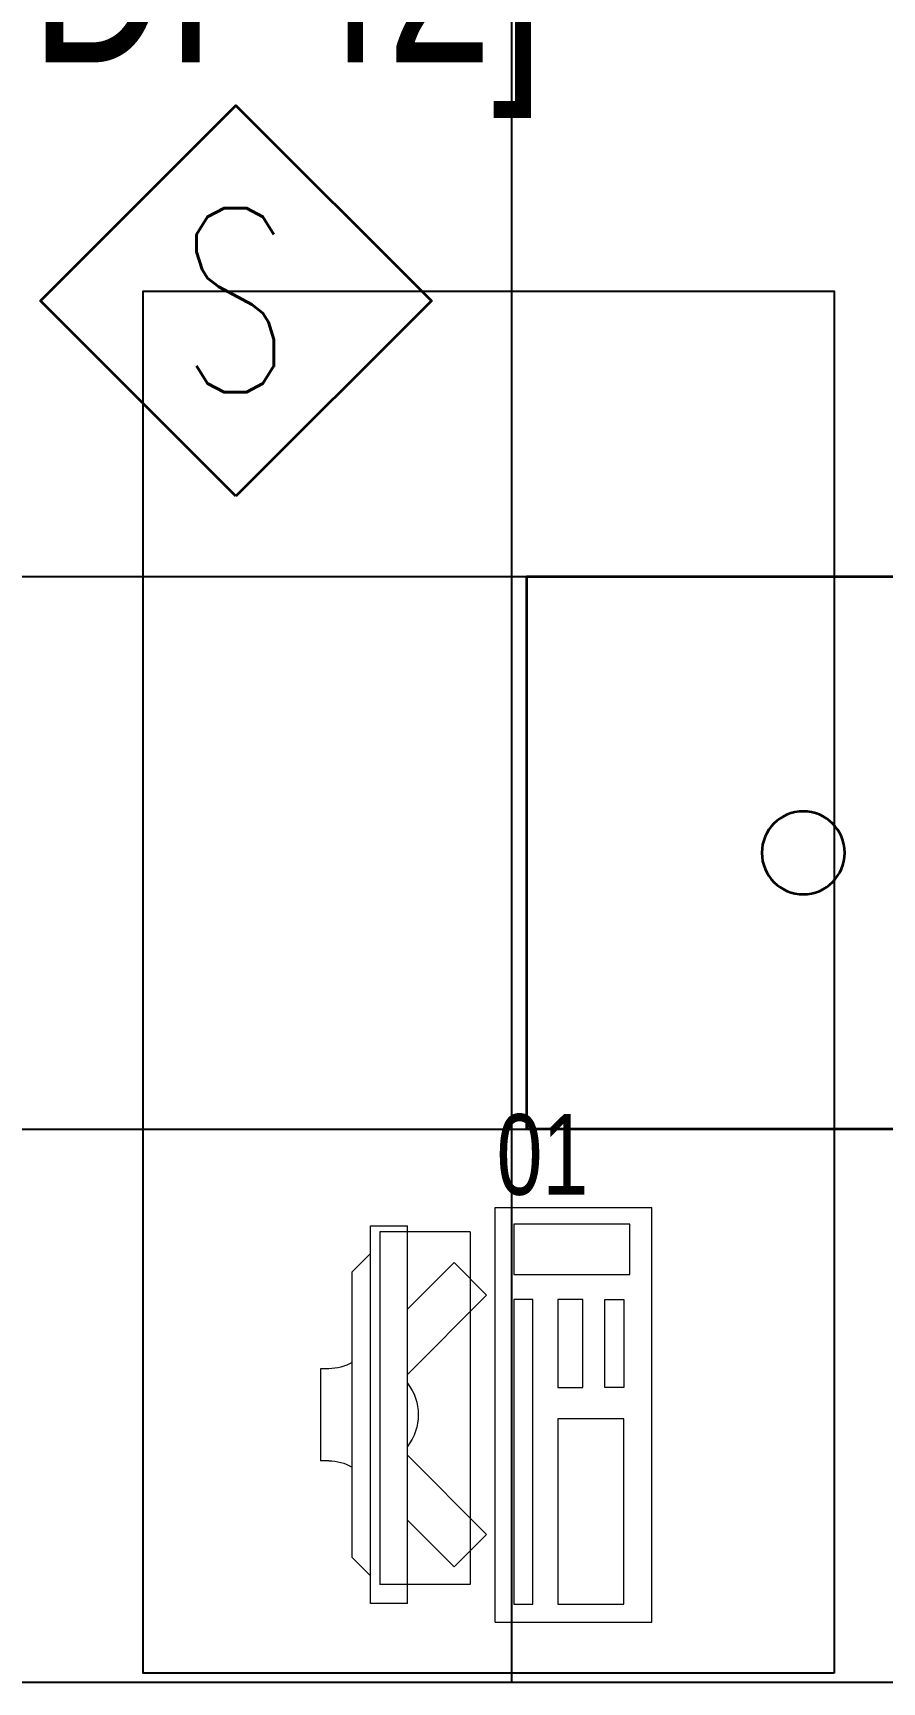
# Model space of a CAD drawing. Extents: x -12260 to 57327, y -29287 to 19916.
# Drawn here: x 47356 to 48278, y 5535 to 7325 of the extents above; entities that cross this region are included whole.
import ezdxf
from ezdxf.enums import TextEntityAlignment as Align

# ---------------------------------------------------------------- set-up
doc = ezdxf.new("R2010")
doc.units = 0
doc.header["$LTSCALE"] = 0.25
doc.linetypes.add('DASHDOT', pattern=[25.4, 12.7, -6.35, 0, -6.35])
for name, color, linetype, lineweight in [('01-First Floor$0$72_EGR_BASE_TEXT', 252, 'Continuous', 5), ('01-First Floor$0$72_EGR_EQP_TAG', 142, 'Continuous', 5), ('01-First Floor$0$LOADING', 253, 'Continuous', 5), ('01-First Floor$0$Walls', 251, 'Continuous', 5), ('E-LITE-CIRC-NUMB', 6, 'Continuous', 25), ('E-LITE-CLNG', 150, 'Continuous', 35), ('E-LITE-CLNG-CNDT', 6, 'DASHDOT', 35), ('E-LITE-CTRL', 6, 'Continuous', 25), ('E-LITE-IDEN', 6, 'Continuous', 25), ('F-ALRM-CLNG @ 100', 33, 'Continuous', 35)]:
    doc.layers.add(name, color=color, linetype=linetype, lineweight=lineweight)
doc.layers.add('01-First Floor$0$FALSE CEILING', color=251, linetype='Continuous')
doc.styles.add('01-First Floor$0$X3G_ENTITY_257CFD', font='swisscl.ttf', dxfattribs={"height": 200})
doc.styles.add('01-First Floor$0$X3G_ENTITY_9F38', font='swisscl.ttf', dxfattribs={"height": 0.2})
doc.styles.add('DC_SIMPLEX', font='SIMPLEX.shx', dxfattribs={"width": 0.7})

# ---------------------------------------------------------------- blocks, each defined once
blk = doc.blocks.new('01-First Floor$0$ITCWLS1-P')
at = {"layer": '01-First Floor$0$LOADING'}
for p, q in [((-0.17, 0.45), (-0.17, 0)), ((-0.17, 0.45), (0, 0.45)), ((0, 0.45), (0, 0)), ((-0.2651, 0.43, 0), (-0.3051, 0.43, 0)), ((-0.3051, 0.43, 0), (-0.3051, 0.02, 0)), ((-0.2651, 0.43, 0), (-0.2651, 0.02, 0)), ((-0.1496, 0.4305), (-0.1291, 0.4305)), ((-0.1291, 0.4305), (-0.1291, 0.4089)), ((-0.3251, 0.38, 0), (-0.3051, 0.4, 0)), ((-0.197, 0.4094), (-0.295, 0.4094)), ((-0.295, 0.0264), (-0.295, 0.4094)), ((-0.197, 0.0264), (-0.197, 0.4094)), ((-0.3251, 0.38, 0), (-0.3251, 0.07, 0)), ((-0.3503, 0.275), (-0.3596, 0.275)), ((-0.3596, 0.175), (-0.3596, 0.275)), ((-0.3503, 0.175), (-0.3596, 0.175)), ((-0.3251, 0.07, 0), (-0.3051, 0.05, 0)), ((-0.3051, 0.02, 0), (-0.2651, 0.02, 0)), ((-0.197, 0.0264), (-0.295, 0.0264)), ((-0.17, 0), (0, 0))]:
    blk.add_line(p, q, dxfattribs=at)
at = {"layer": '01-First Floor$0$LOADING', "extrusion": (2.48281e-10, 3.18408e-10, -1)}
for p, q in [((-0.2651, 0.3395), (-0.2144, 0.3902)), ((-0.1791, 0.3548), (-0.2144, 0.3902)), ((-0.2651, 0.2688), (-0.1791, 0.3548))]:
    blk.add_line(p, q, dxfattribs=at)
at = {"layer": '01-First Floor$0$LOADING', "extrusion": (2.48281e-10, -3.18408e-10, -1)}
for p, q in [((-0.2651, 0.1812), (-0.1791, 0.0952)), ((-0.2651, 0.1105), (-0.2144, 0.0598)), ((-0.1791, 0.0952), (-0.2144, 0.0598))]:
    blk.add_line(p, q, dxfattribs=at)
at = {"layer": '01-First Floor$0$LOADING'}
for points in [[(-0.1291, 0.4089), (-0.1291, 0.1), (-0.1496, 0.1), (-0.1496, 0.4305)], [(-0.1496, 0.1), (-0.1496, 0.1), (-0.1496, 0.1), (-0.1496, 0.1), (-0.1496, 0.1), (-0.1496, 0.1), (-0.1496, 0.1), (-0.1496, 0.1), (-0.1496, 0.1)], [(-0.1496, 0.1), (-0.1496, 0.1), (-0.1496, 0.1), (-0.1496, 0.1), (-0.1496, 0.1), (-0.1496, 0.1), (-0.1496, 0.1), (-0.1496, 0.1), (-0.1496, 0.1), (-0.1496, 0.1), (-0.1496, 0.1), (-0.1496, 0.1), (-0.1496, 0.1), (-0.1496, 0.1), (-0.1496, 0.1), (-0.1496, 0.1), (-0.1496, 0.1), (-0.1496, 0.1)], [(-0.1496, 0.1), (-0.1496, 0.1), (-0.1496, 0.1), (-0.1496, 0.1), (-0.1496, 0.1), (-0.1496, 0.1), (-0.1496, 0.1), (-0.1496, 0.1), (-0.1496, 0.1), (-0.1496, 0.1)], [(-0.1496, 0.1), (-0.1496, 0.1), (-0.1496, 0.1), (-0.1496, 0.1), (-0.1496, 0.1), (-0.1496, 0.1), (-0.1496, 0.1)], [(-0.1496, 0.1), (-0.1496, 0.1), (-0.1496, 0.1), (-0.1496, 0.1), (-0.1496, 0.1), (-0.1496, 0.1), (-0.1496, 0.1), (-0.1496, 0.1), (-0.1496, 0.1), (-0.1496, 0.1)], [(-0.1496, 0.1), (-0.1496, 0.1), (-0.1496, 0.1), (-0.1496, 0.1), (-0.1496, 0.1), (-0.1496, 0.1), (-0.1496, 0.1), (-0.1496, 0.1), (-0.1496, 0.1), (-0.1496, 0.1), (-0.1496, 0.1), (-0.1496, 0.1), (-0.1496, 0.1), (-0.1496, 0.1), (-0.1496, 0.1)], [(-0.1496, 0.1), (-0.1496, 0.1), (-0.1496, 0.1), (-0.1496, 0.1), (-0.1496, 0.1), (-0.1496, 0.1), (-0.1496, 0.1), (-0.1496, 0.1), (-0.1496, 0.1), (-0.1496, 0.1)], [(-0.1496, 0.1), (-0.1496, 0.1), (-0.1496, 0.1), (-0.1496, 0.1), (-0.1496, 0.1), (-0.1496, 0.1), (-0.1496, 0.1), (-0.1496, 0.1), (-0.1496, 0.1), (-0.1496, 0.1)], [(-0.1496, 0.1), (-0.1496, 0.1), (-0.1496, 0.1), (-0.1496, 0.1), (-0.1496, 0.1), (-0.1496, 0.1), (-0.1496, 0.1), (-0.1496, 0.1), (-0.1496, 0.1), (-0.1496, 0.1), (-0.1496, 0.1), (-0.1496, 0.1), (-0.1496, 0.1), (-0.1496, 0.1), (-0.1496, 0.1), (-0.1496, 0.1), (-0.1496, 0.1), (-0.1496, 0.1), (-0.1496, 0.1), (-0.1496, 0.1), (-0.1496, 0.1), (-0.1496, 0.1), (-0.1496, 0.1), (-0.1496, 0.1), (-0.1496, 0.1), (-0.1496, 0.1), (-0.1496, 0.1), (-0.1496, 0.1), (-0.1496, 0.1), (-0.1496, 0.1), (-0.1496, 0.1), (-0.1496, 0.1), (-0.1496, 0.1), (-0.1496, 0.1), (-0.1496, 0.1), (-0.1496, 0.1), (-0.1496, 0.1), (-0.1496, 0.1), (-0.1496, 0.1), (-0.1496, 0.1), (-0.1496, 0.1), (-0.1496, 0.1), (-0.1496, 0.1), (-0.1496, 0.1), (-0.1496, 0.1), (-0.1496, 0.1), (-0.1496, 0.1), (-0.1496, 0.1), (-0.1496, 0.1), (-0.1496, 0.1), (-0.1496, 0.1), (-0.1496, 0.1), (-0.1496, 0.1), (-0.1496, 0.1)], [(-0.1496, 0.1), (-0.1496, 0.1), (-0.1496, 0.1), (-0.1496, 0.1), (-0.1496, 0.1), (-0.1496, 0.1), (-0.1496, 0.1), (-0.1496, 0.1), (-0.1496, 0.1), (-0.1496, 0.1), (-0.1496, 0.1), (-0.1496, 0.1), (-0.1496, 0.1), (-0.1496, 0.1), (-0.1496, 0.1), (-0.1496, 0.1), (-0.1496, 0.1), (-0.1496, 0.1), (-0.1496, 0.1), (-0.1496, 0.1), (-0.1496, 0.1), (-0.1496, 0.1), (-0.1496, 0.1), (-0.1496, 0.1), (-0.1496, 0.1), (-0.1496, 0.1), (-0.1496, 0.1), (-0.1496, 0.1), (-0.1496, 0.1), (-0.1496, 0.1), (-0.1496, 0.1), (-0.1496, 0.1), (-0.1496, 0.1), (-0.1496, 0.1), (-0.1496, 0.1), (-0.1496, 0.1), (-0.1496, 0.1), (-0.1496, 0.1), (-0.1496, 0.1), (-0.1496, 0.1), (-0.1496, 0.1), (-0.1496, 0.1), (-0.1496, 0.1), (-0.1496, 0.1), (-0.1496, 0.1), (-0.1496, 0.1), (-0.1496, 0.1), (-0.1496, 0.1), (-0.1496, 0.1), (-0.1496, 0.1), (-0.1496, 0.1), (-0.1496, 0.1), (-0.1496, 0.1), (-0.1496, 0.1), (-0.1496, 0.1), (-0.1496, 0.1), (-0.1496, 0.1), (-0.1496, 0.1), (-0.1496, 0.1), (-0.1496, 0.1), (-0.1496, 0.1), (-0.1496, 0.1), (-0.1496, 0.1), (-0.1496, 0.1), (-0.1496, 0.1), (-0.1496, 0.1), (-0.1496, 0.1), (-0.1496, 0.1), (-0.1496, 0.1), (-0.1496, 0.1), (-0.1496, 0.1), (-0.1496, 0.1), (-0.1496, 0.1), (-0.1496, 0.1), (-0.1496, 0.1), (-0.1496, 0.1), (-0.1496, 0.1), (-0.1496, 0.1), (-0.1496, 0.1), (-0.1496, 0.1), (-0.1496, 0.1), (-0.1496, 0.1), (-0.1496, 0.1), (-0.1496, 0.1), (-0.1496, 0.1), (-0.1496, 0.1), (-0.1496, 0.1), (-0.1496, 0.1), (-0.1496, 0.1)], [(-0.1496, 0.1), (-0.1496, 0.1), (-0.1496, 0.1), (-0.1496, 0.1), (-0.1496, 0.1), (-0.1496, 0.1), (-0.1496, 0.1), (-0.1496, 0.1), (-0.1496, 0.1), (-0.1496, 0.1), (-0.1496, 0.1), (-0.1496, 0.1)], [(-0.1496, 0.1), (-0.1496, 0.1), (-0.1496, 0.1), (-0.1496, 0.1), (-0.1496, 0.1), (-0.1496, 0.1), (-0.1496, 0.1)], [(-0.1496, 0.1), (-0.1496, 0.1), (-0.1496, 0.1), (-0.1496, 0.1), (-0.1496, 0.1), (-0.1496, 0.1), (-0.1496, 0.1), (-0.1496, 0.1), (-0.1496, 0.1), (-0.1496, 0.1), (-0.1496, 0.1), (-0.1496, 0.1), (-0.1496, 0.1), (-0.1496, 0.1), (-0.1496, 0.1), (-0.1496, 0.1), (-0.1496, 0.1)], [(-0.1496, 0.1), (-0.1496, 0.1), (-0.1496, 0.1), (-0.1496, 0.1), (-0.1496, 0.1), (-0.1496, 0.1), (-0.1496, 0.1), (-0.1496, 0.1), (-0.1496, 0.1), (-0.1496, 0.1), (-0.1496, 0.1), (-0.1496, 0.1), (-0.1496, 0.1), (-0.1496, 0.1), (-0.1496, 0.1), (-0.1496, 0.1), (-0.1496, 0.1), (-0.1496, 0.1), (-0.1496, 0.1), (-0.1496, 0.1), (-0.1496, 0.1), (-0.1496, 0.1), (-0.1496, 0.1), (-0.1496, 0.1), (-0.1496, 0.1), (-0.1496, 0.1), (-0.1496, 0.1), (-0.1496, 0.1), (-0.1496, 0.1), (-0.1496, 0.1), (-0.1496, 0.1), (-0.1496, 0.1), (-0.1496, 0.1), (-0.1496, 0.1), (-0.1496, 0.1), (-0.1496, 0.1), (-0.1496, 0.1), (-0.1496, 0.1), (-0.1496, 0.1), (-0.1496, 0.1), (-0.1496, 0.1), (-0.1496, 0.1), (-0.1496, 0.1), (-0.1496, 0.1), (-0.1496, 0.1), (-0.1496, 0.1), (-0.1496, 0.1), (-0.1496, 0.1), (-0.1496, 0.1), (-0.1496, 0.1), (-0.1496, 0.1), (-0.1496, 0.1), (-0.1496, 0.1), (-0.1496, 0.1), (-0.1496, 0.1), (-0.1496, 0.1), (-0.1496, 0.1), (-0.1496, 0.1), (-0.1496, 0.1), (-0.1496, 0.1), (-0.1496, 0.1), (-0.1496, 0.1), (-0.1496, 0.1), (-0.1496, 0.1), (-0.1496, 0.1), (-0.1496, 0.1), (-0.1496, 0.1), (-0.1496, 0.1), (-0.1496, 0.1), (-0.1496, 0.1), (-0.1496, 0.1), (-0.1496, 0.1), (-0.1496, 0.1), (-0.1496, 0.1), (-0.1496, 0.1), (-0.1496, 0.1), (-0.1496, 0.1), (-0.1496, 0.1), (-0.1496, 0.1), (-0.1496, 0.1), (-0.1496, 0.1), (-0.1496, 0.1), (-0.1496, 0.1), (-0.1496, 0.1), (-0.1496, 0.1), (-0.1496, 0.1), (-0.1496, 0.1), (-0.1496, 0.1), (-0.1496, 0.1), (-0.1496, 0.1), (-0.1496, 0.1), (-0.1496, 0.1), (-0.1496, 0.1), (-0.1496, 0.1), (-0.1496, 0.1), (-0.1496, 0.1), (-0.1496, 0.1), (-0.1496, 0.1), (-0.1496, 0.1), (-0.1496, 0.1), (-0.1496, 0.1), (-0.1496, 0.1), (-0.1496, 0.1), (-0.1496, 0.1), (-0.1496, 0.1), (-0.1496, 0.1), (-0.1496, 0.1), (-0.1496, 0.1), (-0.1496, 0.1), (-0.1496, 0.1), (-0.1496, 0.1)], [(-0.1496, 0.1), (-0.1496, 0.1), (-0.1496, 0.1), (-0.1496, 0.1), (-0.1496, 0.1), (-0.1496, 0.1), (-0.1496, 0.1), (-0.1496, 0.1)]]:
    blk.add_lwpolyline(points, dxfattribs=at)
for points in [[(-0.1019, 0.4305), (-0.0304, 0.4305), (-0.0304, 0.2294), (-0.1019, 0.2294)], [(-0.1019, 0.1954), (-0.0747, 0.1954), (-0.0747, 0.1), (-0.1019, 0.1)], [(-0.0304, 0.1954), (-0.0508, 0.1954), (-0.0508, 0.1), (-0.0304, 0.1)], [(-0.1496, 0.1), (-0.1496, 0.1), (-0.1496, 0.1), (-0.1496, 0.1), (-0.1496, 0.1), (-0.1496, 0.1), (-0.1496, 0.1), (-0.1496, 0.1), (-0.1496, 0.1), (-0.1496, 0.1), (-0.1496, 0.1), (-0.1496, 0.1), (-0.1496, 0.1), (-0.1496, 0.1), (-0.1496, 0.1), (-0.1496, 0.1), (-0.1496, 0.1), (-0.1496, 0.1), (-0.1496, 0.1), (-0.1496, 0.1), (-0.1496, 0.1), (-0.1496, 0.1), (-0.1496, 0.1), (-0.1496, 0.1), (-0.1496, 0.1), (-0.1496, 0.1), (-0.1496, 0.1), (-0.1496, 0.1), (-0.1496, 0.1), (-0.1496, 0.1), (-0.1496, 0.1), (-0.1496, 0.1), (-0.1496, 0.1), (-0.1496, 0.1), (-0.1496, 0.1), (-0.1496, 0.1), (-0.1496, 0.1), (-0.1496, 0.1), (-0.1496, 0.1), (-0.1496, 0.1), (-0.1496, 0.1), (-0.1496, 0.1), (-0.1496, 0.1), (-0.1496, 0.1), (-0.1496, 0.1), (-0.1496, 0.1), (-0.1496, 0.1), (-0.1496, 0.1), (-0.1496, 0.1), (-0.1496, 0.1), (-0.1496, 0.1), (-0.1496, 0.1), (-0.1496, 0.1), (-0.1496, 0.1), (-0.1496, 0.1), (-0.1496, 0.1), (-0.1496, 0.1), (-0.1496, 0.1), (-0.1496, 0.1), (-0.1496, 0.1), (-0.1496, 0.1), (-0.1496, 0.1), (-0.1496, 0.1), (-0.1496, 0.1), (-0.1496, 0.1), (-0.1496, 0.1), (-0.1496, 0.1), (-0.1496, 0.1), (-0.1496, 0.1), (-0.1496, 0.1), (-0.1496, 0.1), (-0.1496, 0.1), (-0.1496, 0.1), (-0.1496, 0.1), (-0.1496, 0.1), (-0.1496, 0.1), (-0.1496, 0.1), (-0.1496, 0.1), (-0.1496, 0.1), (-0.1496, 0.1), (-0.1496, 0.1), (-0.1496, 0.1), (-0.1496, 0.1), (-0.1496, 0.1), (-0.1496, 0.1), (-0.1496, 0.1), (-0.1496, 0.1), (-0.1496, 0.1), (-0.1496, 0.1), (-0.1496, 0.1), (-0.1496, 0.1), (-0.1496, 0.1), (-0.1496, 0.1), (-0.1496, 0.1), (-0.1496, 0.1), (-0.1496, 0.1), (-0.1496, 0.1), (-0.1496, 0.1), (-0.1496, 0.1), (-0.1496, 0.1), (-0.1496, 0.1), (-0.1496, 0.1), (-0.1496, 0.1), (-0.1496, 0.1), (-0.1496, 0.1), (-0.1496, 0.1), (-0.1496, 0.1), (-0.1496, 0.1), (-0.1496, 0.1), (-0.1496, 0.1), (-0.1496, 0.1), (-0.1496, 0.1), (-0.1496, 0.1), (-0.1496, 0.1), (-0.1496, 0.1), (-0.1496, 0.1), (-0.1496, 0.1), (-0.1496, 0.1), (-0.1496, 0.1), (-0.1496, 0.1), (-0.1496, 0.1), (-0.1496, 0.1), (-0.1496, 0.1), (-0.1496, 0.1), (-0.1496, 0.1), (-0.1496, 0.1), (-0.1496, 0.1), (-0.1496, 0.1), (-0.1496, 0.1), (-0.1496, 0.1), (-0.1496, 0.1), (-0.1496, 0.1), (-0.1496, 0.1), (-0.1496, 0.1), (-0.1496, 0.1), (-0.1496, 0.1), (-0.1496, 0.1), (-0.1496, 0.1), (-0.1496, 0.1), (-0.1496, 0.1), (-0.1496, 0.1), (-0.1496, 0.1), (-0.1496, 0.1), (-0.1496, 0.1), (-0.1496, 0.1), (-0.1496, 0.1), (-0.1496, 0.1), (-0.1496, 0.1), (-0.1496, 0.1), (-0.1496, 0.1), (-0.1496, 0.1), (-0.1496, 0.1), (-0.1496, 0.1), (-0.1496, 0.1), (-0.1496, 0.1), (-0.1496, 0.1), (-0.1496, 0.1), (-0.1496, 0.1), (-0.1496, 0.1), (-0.1496, 0.1), (-0.1496, 0.1), (-0.1496, 0.1), (-0.1496, 0.1), (-0.1496, 0.1), (-0.1496, 0.1), (-0.1496, 0.1), (-0.1496, 0.1), (-0.1496, 0.1), (-0.1496, 0.1), (-0.1496, 0.1), (-0.1496, 0.1), (-0.1496, 0.1), (-0.1496, 0.1), (-0.1496, 0.1), (-0.1496, 0.1), (-0.1496, 0.1), (-0.1496, 0.1), (-0.1496, 0.1), (-0.1496, 0.1), (-0.1496, 0.1), (-0.1496, 0.1), (-0.1496, 0.1), (-0.1496, 0.1), (-0.1496, 0.1), (-0.1496, 0.1), (-0.1496, 0.1), (-0.1496, 0.1), (-0.1496, 0.1), (-0.1496, 0.1), (-0.1496, 0.1), (-0.1496, 0.1), (-0.1496, 0.1), (-0.1496, 0.1), (-0.1496, 0.1), (-0.1496, 0.1), (-0.1496, 0.1), (-0.1496, 0.1), (-0.1496, 0.1), (-0.1496, 0.1), (-0.1496, 0.1), (-0.1496, 0.1), (-0.1496, 0.1), (-0.1496, 0.1), (-0.1496, 0.1), (-0.1496, 0.1), (-0.1496, 0.1), (-0.1496, 0.1), (-0.1496, 0.1), (-0.1496, 0.1), (-0.1496, 0.1), (-0.1496, 0.1), (-0.1496, 0.1), (-0.1496, 0.1), (-0.1496, 0.1), (-0.1496, 0.1), (-0.1496, 0.1), (-0.1496, 0.1), (-0.1496, 0.1), (-0.1496, 0.1), (-0.1496, 0.1), (-0.1496, 0.1), (-0.1496, 0.1), (-0.1496, 0.1), (-0.1496, 0.1), (-0.1496, 0.1), (-0.1496, 0.1), (-0.1496, 0.1), (-0.1496, 0.1), (-0.1496, 0.1), (-0.1496, 0.1), (-0.1496, 0.1), (-0.1496, 0.1), (-0.1496, 0.1), (-0.1496, 0.1), (-0.1496, 0.1), (-0.1496, 0.1), (-0.1496, 0.1), (-0.1496, 0.1), (-0.1496, 0.1), (-0.1496, 0.1), (-0.1496, 0.1), (-0.1496, 0.1), (-0.1496, 0.1), (-0.1496, 0.1), (-0.1496, 0.1), (-0.1496, 0.1), (-0.1496, 0.1), (-0.1496, 0.1), (-0.1496, 0.1), (-0.1496, 0.1), (-0.1496, 0.1), (-0.1496, 0.1), (-0.1496, 0.1), (-0.1496, 0.1), (-0.1496, 0.1), (-0.1496, 0.1), (-0.1496, 0.1), (-0.1496, 0.1), (-0.1496, 0.1), (-0.1496, 0.1), (-0.1496, 0.1), (-0.1496, 0.1), (-0.1496, 0.1), (-0.1496, 0.1), (-0.1496, 0.1), (-0.1496, 0.1), (-0.1496, 0.1), (-0.1496, 0.1), (-0.1496, 0.1), (-0.1496, 0.1), (-0.1496, 0.1), (-0.1496, 0.1), (-0.1496, 0.1), (-0.1496, 0.1), (-0.1496, 0.1), (-0.1496, 0.1), (-0.1496, 0.1)], [(-0.1496, 0.1), (-0.1496, 0.1), (-0.1496, 0.1), (-0.1496, 0.1), (-0.1496, 0.1), (-0.1496, 0.1), (-0.1496, 0.1), (-0.1496, 0.1), (-0.1496, 0.1), (-0.1496, 0.1), (-0.1496, 0.1), (-0.1496, 0.1), (-0.1496, 0.1), (-0.1496, 0.1), (-0.1496, 0.1), (-0.1496, 0.1), (-0.1496, 0.1), (-0.1496, 0.1), (-0.1496, 0.1), (-0.1496, 0.1), (-0.1496, 0.1), (-0.1496, 0.1), (-0.1496, 0.1), (-0.1496, 0.1), (-0.1496, 0.1), (-0.1496, 0.1), (-0.1496, 0.1), (-0.1496, 0.1), (-0.1496, 0.1), (-0.1496, 0.1), (-0.1496, 0.1), (-0.1496, 0.1), (-0.1496, 0.1), (-0.1496, 0.1), (-0.1496, 0.1), (-0.1496, 0.1), (-0.1496, 0.1), (-0.1496, 0.1), (-0.1496, 0.1), (-0.1496, 0.1), (-0.1496, 0.1), (-0.1496, 0.1), (-0.1496, 0.1), (-0.1496, 0.1), (-0.1496, 0.1), (-0.1496, 0.1), (-0.1496, 0.1), (-0.1496, 0.1), (-0.1496, 0.1), (-0.1496, 0.1), (-0.1496, 0.1), (-0.1496, 0.1), (-0.1496, 0.1), (-0.1496, 0.1), (-0.1496, 0.1), (-0.1496, 0.1), (-0.1496, 0.1), (-0.1496, 0.1), (-0.1496, 0.1), (-0.1496, 0.1), (-0.1496, 0.1), (-0.1496, 0.1), (-0.1496, 0.1), (-0.1496, 0.1), (-0.1496, 0.1), (-0.1496, 0.1), (-0.1496, 0.1), (-0.1496, 0.1), (-0.1496, 0.1), (-0.1496, 0.1), (-0.1496, 0.1), (-0.1496, 0.1), (-0.1496, 0.1), (-0.1496, 0.1), (-0.1496, 0.1), (-0.1496, 0.1), (-0.1496, 0.1), (-0.1496, 0.1), (-0.1496, 0.1), (-0.1496, 0.1), (-0.1496, 0.1), (-0.1496, 0.1), (-0.1496, 0.1), (-0.1496, 0.1), (-0.1496, 0.1), (-0.1496, 0.1), (-0.1496, 0.1), (-0.1496, 0.1), (-0.1496, 0.1), (-0.1496, 0.1), (-0.1496, 0.1), (-0.1496, 0.1), (-0.1496, 0.1), (-0.1496, 0.1), (-0.1496, 0.1), (-0.1496, 0.1), (-0.1496, 0.1), (-0.1496, 0.1), (-0.1496, 0.1), (-0.1496, 0.1), (-0.1496, 0.1), (-0.1496, 0.1), (-0.1496, 0.1), (-0.1496, 0.1), (-0.1496, 0.1), (-0.1496, 0.1), (-0.1496, 0.1), (-0.1496, 0.1), (-0.1496, 0.1), (-0.1496, 0.1), (-0.1496, 0.1), (-0.1496, 0.1), (-0.1496, 0.1), (-0.1496, 0.1), (-0.1496, 0.1), (-0.1496, 0.1), (-0.1496, 0.1), (-0.1496, 0.1), (-0.1496, 0.1), (-0.1496, 0.1), (-0.1496, 0.1), (-0.1496, 0.1), (-0.1496, 0.1), (-0.1496, 0.1), (-0.1496, 0.1), (-0.1496, 0.1), (-0.1496, 0.1), (-0.1496, 0.1), (-0.1496, 0.1), (-0.1496, 0.1), (-0.1496, 0.1), (-0.1496, 0.1), (-0.1496, 0.1), (-0.1496, 0.1), (-0.1496, 0.1), (-0.1496, 0.1), (-0.1496, 0.1), (-0.1496, 0.1), (-0.1496, 0.1), (-0.1496, 0.1), (-0.1496, 0.1), (-0.1496, 0.1), (-0.1496, 0.1), (-0.1496, 0.1), (-0.1496, 0.1), (-0.1496, 0.1), (-0.1496, 0.1), (-0.1496, 0.1), (-0.1496, 0.1), (-0.1496, 0.1), (-0.1496, 0.1), (-0.1496, 0.1), (-0.1496, 0.1), (-0.1496, 0.1), (-0.1496, 0.1), (-0.1496, 0.1), (-0.1496, 0.1), (-0.1496, 0.1), (-0.1496, 0.1), (-0.1496, 0.1), (-0.1496, 0.1), (-0.1496, 0.1), (-0.1496, 0.1), (-0.1496, 0.1), (-0.1496, 0.1), (-0.1496, 0.1), (-0.1496, 0.1), (-0.1496, 0.1), (-0.1496, 0.1), (-0.1496, 0.1), (-0.1496, 0.1), (-0.1496, 0.1), (-0.1496, 0.1), (-0.1496, 0.1), (-0.1496, 0.1), (-0.1496, 0.1), (-0.1496, 0.1), (-0.1496, 0.1), (-0.1496, 0.1), (-0.1496, 0.1), (-0.1496, 0.1), (-0.1496, 0.1), (-0.1496, 0.1), (-0.1496, 0.1), (-0.1496, 0.1), (-0.1496, 0.1), (-0.1496, 0.1), (-0.1496, 0.1), (-0.1496, 0.1), (-0.1496, 0.1), (-0.1496, 0.1), (-0.1496, 0.1), (-0.1496, 0.1), (-0.1496, 0.1), (-0.1496, 0.1), (-0.1496, 0.1), (-0.1496, 0.1), (-0.1496, 0.1), (-0.1496, 0.1), (-0.1496, 0.1), (-0.1496, 0.1), (-0.1496, 0.1), (-0.1496, 0.1), (-0.1496, 0.1), (-0.1496, 0.1), (-0.1496, 0.1), (-0.1496, 0.1), (-0.1496, 0.1), (-0.1496, 0.1), (-0.1496, 0.1), (-0.1496, 0.1), (-0.1496, 0.1), (-0.1496, 0.1), (-0.1496, 0.1)], [(-0.1496, 0.1), (-0.1496, 0.1), (-0.1496, 0.1), (-0.1496, 0.1), (-0.1496, 0.1), (-0.1496, 0.1), (-0.1496, 0.1), (-0.1496, 0.1), (-0.1496, 0.1), (-0.1496, 0.1), (-0.1496, 0.1), (-0.1496, 0.1), (-0.1496, 0.1), (-0.1496, 0.1), (-0.1496, 0.1), (-0.1496, 0.1), (-0.1496, 0.1), (-0.1496, 0.1), (-0.1496, 0.1), (-0.1496, 0.1), (-0.1496, 0.1), (-0.1496, 0.1), (-0.1496, 0.1), (-0.1496, 0.1), (-0.1496, 0.1), (-0.1496, 0.1), (-0.1496, 0.1), (-0.1496, 0.1), (-0.1496, 0.1), (-0.1496, 0.1), (-0.1496, 0.1), (-0.1496, 0.1), (-0.1496, 0.1), (-0.1496, 0.1), (-0.1496, 0.1), (-0.1496, 0.1), (-0.1496, 0.1), (-0.1496, 0.1), (-0.1496, 0.1), (-0.1496, 0.1), (-0.1496, 0.1), (-0.1496, 0.1), (-0.1496, 0.1), (-0.1496, 0.1), (-0.1496, 0.1), (-0.1496, 0.1), (-0.1496, 0.1), (-0.1496, 0.1), (-0.1496, 0.1), (-0.1496, 0.1), (-0.1496, 0.1), (-0.1496, 0.1), (-0.1496, 0.1), (-0.1496, 0.1), (-0.1496, 0.1), (-0.1496, 0.1), (-0.1496, 0.1), (-0.1496, 0.1), (-0.1496, 0.1), (-0.1496, 0.1), (-0.1496, 0.1), (-0.1496, 0.1), (-0.1496, 0.1), (-0.1496, 0.1), (-0.1496, 0.1), (-0.1496, 0.1), (-0.1496, 0.1), (-0.1496, 0.1), (-0.1496, 0.1), (-0.1496, 0.1), (-0.1496, 0.1), (-0.1496, 0.1), (-0.1496, 0.1), (-0.1496, 0.1), (-0.1496, 0.1), (-0.1496, 0.1), (-0.1496, 0.1), (-0.1496, 0.1), (-0.1496, 0.1), (-0.1496, 0.1), (-0.1496, 0.1), (-0.1496, 0.1), (-0.1496, 0.1), (-0.1496, 0.1), (-0.1496, 0.1), (-0.1496, 0.1), (-0.1496, 0.1), (-0.1496, 0.1), (-0.1496, 0.1), (-0.1496, 0.1), (-0.1496, 0.1), (-0.1496, 0.1), (-0.1496, 0.1), (-0.1496, 0.1), (-0.1496, 0.1), (-0.1496, 0.1), (-0.1496, 0.1), (-0.1496, 0.1), (-0.1496, 0.1), (-0.1496, 0.1), (-0.1496, 0.1), (-0.1496, 0.1), (-0.1496, 0.1), (-0.1496, 0.1), (-0.1496, 0.1), (-0.1496, 0.1), (-0.1496, 0.1), (-0.1496, 0.1), (-0.1496, 0.1), (-0.1496, 0.1), (-0.1496, 0.1), (-0.1496, 0.1), (-0.1496, 0.1), (-0.1496, 0.1), (-0.1496, 0.1), (-0.1496, 0.1), (-0.1496, 0.1), (-0.1496, 0.1), (-0.1496, 0.1), (-0.1496, 0.1), (-0.1496, 0.1), (-0.1496, 0.1), (-0.1496, 0.1), (-0.1496, 0.1), (-0.1496, 0.1), (-0.1496, 0.1), (-0.1496, 0.1), (-0.1496, 0.1), (-0.1496, 0.1), (-0.1496, 0.1), (-0.1496, 0.1), (-0.1496, 0.1), (-0.1496, 0.1), (-0.1496, 0.1), (-0.1496, 0.1), (-0.1496, 0.1), (-0.1496, 0.1), (-0.1496, 0.1), (-0.1496, 0.1), (-0.1496, 0.1), (-0.1496, 0.1), (-0.1496, 0.1), (-0.1496, 0.1), (-0.1496, 0.1), (-0.1496, 0.1), (-0.1496, 0.1), (-0.1496, 0.1), (-0.1496, 0.1), (-0.1496, 0.1), (-0.1496, 0.1), (-0.1496, 0.1), (-0.1496, 0.1), (-0.1496, 0.1), (-0.1496, 0.1), (-0.1496, 0.1), (-0.1496, 0.1), (-0.1496, 0.1), (-0.1496, 0.1), (-0.1496, 0.1), (-0.1496, 0.1), (-0.1496, 0.1), (-0.1496, 0.1), (-0.1496, 0.1), (-0.1496, 0.1), (-0.1496, 0.1), (-0.1496, 0.1), (-0.1496, 0.1), (-0.1496, 0.1), (-0.1496, 0.1), (-0.1496, 0.1), (-0.1496, 0.1), (-0.1496, 0.1), (-0.1496, 0.1), (-0.1496, 0.1), (-0.1496, 0.1), (-0.1496, 0.1), (-0.1496, 0.1), (-0.1496, 0.1), (-0.1496, 0.1), (-0.1496, 0.1), (-0.1496, 0.1), (-0.1496, 0.1), (-0.1496, 0.1), (-0.1496, 0.1), (-0.1496, 0.1), (-0.1496, 0.1), (-0.1496, 0.1), (-0.1496, 0.1), (-0.1496, 0.1), (-0.1496, 0.1), (-0.1496, 0.1), (-0.1496, 0.1), (-0.1496, 0.1), (-0.1496, 0.1), (-0.1496, 0.1), (-0.1496, 0.1), (-0.1496, 0.1), (-0.1496, 0.1), (-0.1496, 0.1), (-0.1496, 0.1), (-0.1496, 0.1), (-0.1496, 0.1), (-0.1496, 0.1), (-0.1496, 0.1), (-0.1496, 0.1), (-0.1496, 0.1), (-0.1496, 0.1), (-0.1496, 0.1), (-0.1496, 0.1), (-0.1496, 0.1), (-0.1496, 0.1), (-0.1496, 0.1), (-0.1496, 0.1), (-0.1496, 0.1), (-0.1496, 0.1), (-0.1496, 0.1), (-0.1496, 0.1), (-0.1496, 0.1), (-0.1496, 0.1)], [(-0.1496, 0.0727), (-0.0236, 0.0727), (-0.0236, 0.0182), (-0.1496, 0.0182)]]:
    blk.add_lwpolyline(points, close=True, dxfattribs=at)
for centre, radius, start, end in [((-0.3503, 0.325), 0.05, 270, 300.3093), ((-0.3089, 0.225), 0.0556, 321.9431, 38.0569), ((-0.3503, 0.125), 0.05, 59.6907, 90)]:
    blk.add_arc(centre, radius, start, end, dxfattribs=at)
blk = doc.blocks.new('01-First Floor')
at = {"layer": '01-First Floor$0$FALSE CEILING', "linetype": 'Continuous'}
for p, q in [((47876, 5535), (47876, 8565.1)), ((45476, 6735), (48976, 6735)), ((45476, 6135), (48976, 6135))]:
    blk.add_line(p, q, dxfattribs=at)
at = {"layer": '01-First Floor$0$FALSE CEILING'}
blk.add_lwpolyline([(45476, 5535), (48976, 5535), (48976, 8565.1), (45476, 8565.1)], close=True, dxfattribs=at)
at = {"layer": '01-First Floor$0$FALSE CEILING', "elevation": -0.1}
blk.add_lwpolyline([(48226, 5544.6), (47476, 5544.6), (47476, 7044.6), (48226, 7044.6)], close=True, dxfattribs=at)
at = {"layer": '01-First Floor$0$LOADING', "elevation": -0.1}
blk.add_lwpolyline([(48226, 5544.6), (47476, 5544.6), (47476, 7044.6), (48226, 7044.6)], close=True, dxfattribs=at)
at = {"layer": '01-First Floor$0$Walls'}
blk.add_line((45476, 5535), (48976, 5535), dxfattribs=at)
at = {"layer": '01-First Floor$0$LOADING', "extrusion": (8.01373e-06, -1.93993e-16, 1), "xscale": -1000.00000000001, "yscale": 1000.00000000001, "zscale": 1000.00000000001, "rotation": 180}
blk.add_blockref('01-First Floor$0$ITCWLS1-P', (48027.9, 6050.1, 0.3), dxfattribs=at)
at = {"layer": '01-First Floor$0$72_EGR_BASE_TEXT', "insert": (47455.9, 7493.1), "char_height": 200, "attachment_point": 2, "style": '01-First Floor$0$X3G_ENTITY_9F38'}
blk.add_mtext('[OPDF42]', dxfattribs=at)
at = {"layer": '01-First Floor$0$72_EGR_EQP_TAG', "insert": (47909.4, 6151.4, -0.1), "char_height": 87.47, "attachment_point": 2, "style": '01-First Floor$0$X3G_ENTITY_257CFD'}
blk.add_mtext('01', dxfattribs=at)
blk = doc.blocks.new('*U16')
blk.add_lwpolyline([(-300, 300), (-300, -300), (300, -300), (300, 300)], close=True)
blk.add_circle((0, 0), 45)
at = {"layer": 'E-LITE-CIRC-NUMB', "style": 'DC_SIMPLEX', "width": 0.7, "flags": 8}
blk.add_attdef('CIRCUIT', text='', height=200, rotation=0, dxfattribs=at).set_placement((-473.9, 300), align=Align.RIGHT)
at = {"layer": 'E-LITE-CTRL', "style": 'DC_SIMPLEX', "width": 0.7, "flags": 8}
blk.add_attdef('CONTROL', (1118.9, -935), '', height=200, rotation=360, dxfattribs=at)
at = {"layer": 'E-LITE-IDEN', "style": 'DC_SIMPLEX', "width": 0.7, "flags": 8}
blk.add_attdef('TYPE', (460.4, 457.6), '', height=200, rotation=360, dxfattribs=at)
blk = doc.blocks.new('A$C5CF53093')
blk.add_lwpolyline([(0, -212.1), (-212.1, 0), (0, 212.1), (212.1, 0)], close=True)
blk = doc.blocks.new('*U79')
at = {"xscale": 0.01, "yscale": 0.01, "zscale": 0.01}
blk.add_blockref('A$C5CF53093', (0.007, -0.007), dxfattribs=at)
at = {"color": 6, "style": 'DC_SIMPLEX', "width": 0.7, "flags": 8}
blk.add_attdef('TYPE', text='', height=2, rotation=360, dxfattribs=at).set_placement((0, 0), align=Align.MIDDLE_CENTER)

msp = doc.modelspace()

# ---------------------------------------------------------------- block references
at = {"layer": 'E-LITE-CLNG'}
ref = msp.add_blockref('*U16', (48192.4, 6435.1, -0.2), dxfattribs=dict(at, xscale=-1))
ref.add_attrib('TYPE', 'LD1', (48585.9, 6739.5, -0.2), dxfattribs={"layer": 'E-LITE-IDEN', "height": 200, "rotation": 0, "style": 'DC_SIMPLEX', "width": 0.7, "flags": 8})
at = {"layer": 'E-LITE-CLNG-CNDT'}
msp.add_blockref('01-First Floor', (0, 0), dxfattribs=at)
at = {"layer": 'F-ALRM-CLNG @ 100', "xscale": 100, "yscale": 100, "zscale": 100}
msp.add_blockref('*U79', (47576, 7035), dxfattribs=at).add_auto_attribs({'TYPE': 'S'})

doc.saveas('drawing.dxf')
